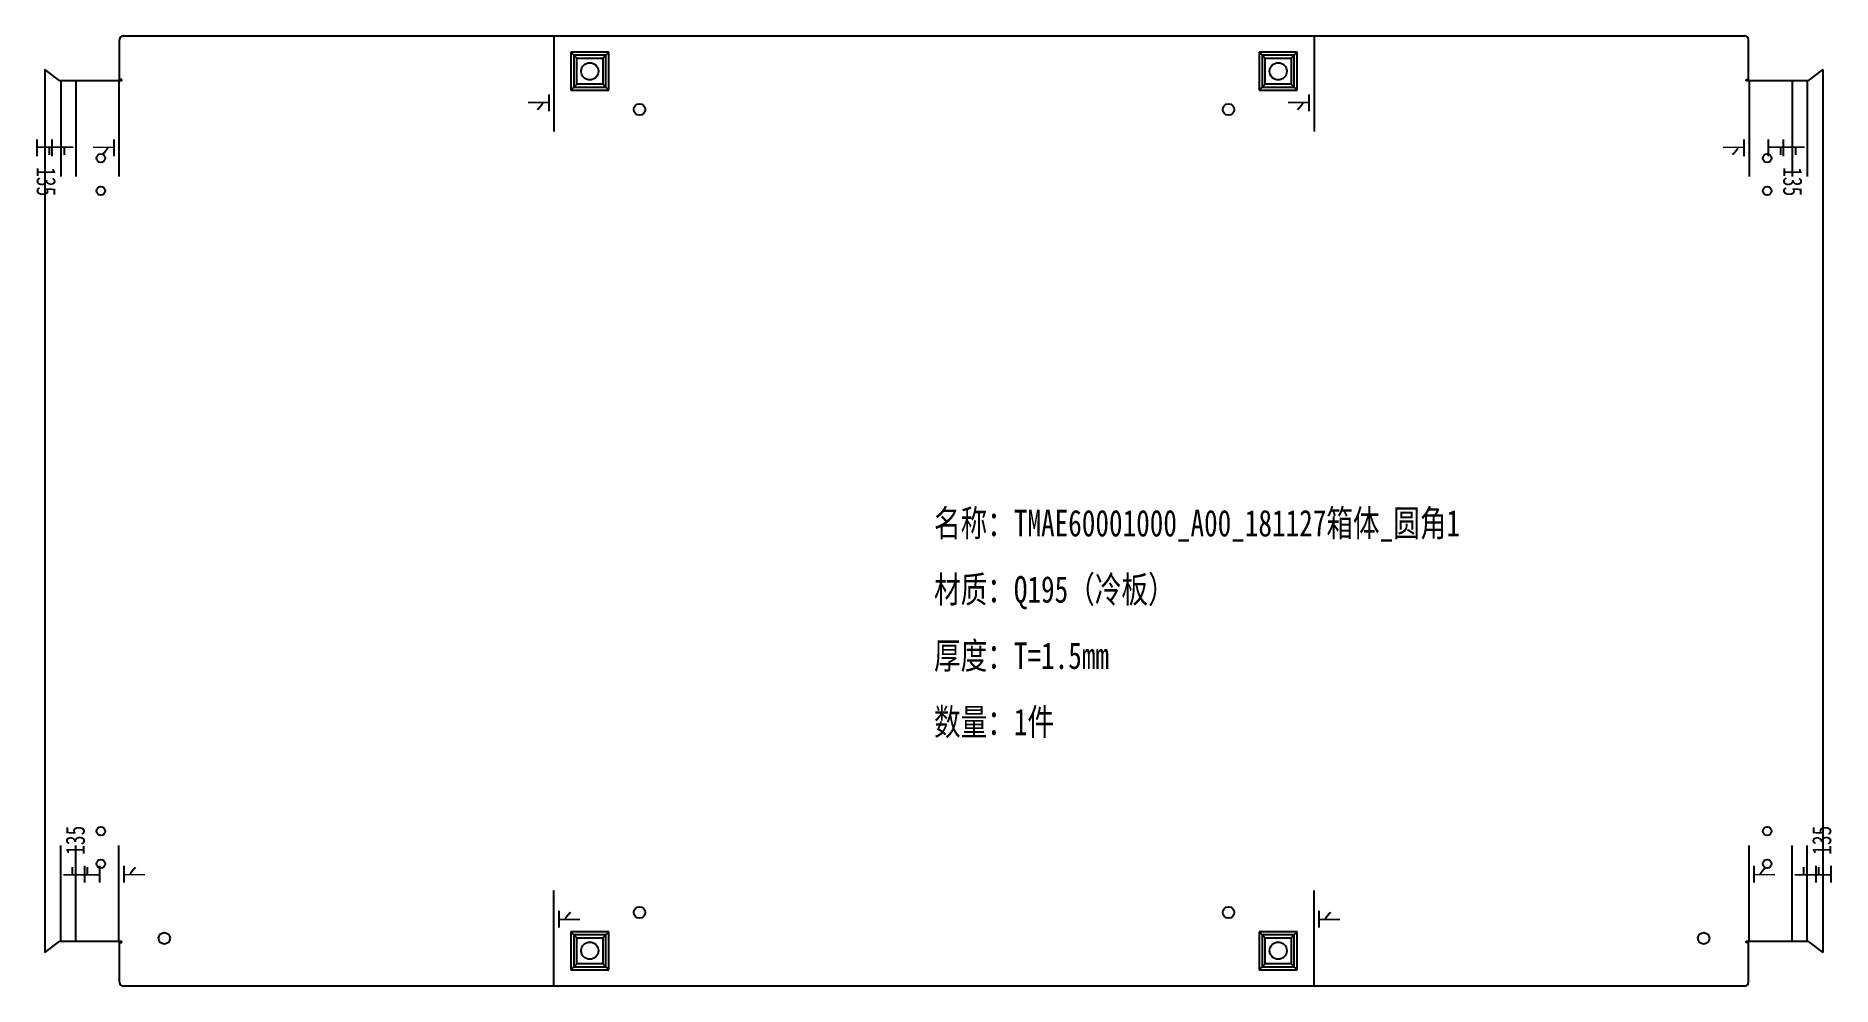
# Model space of a CAD drawing. Header units: millimetres. Extents: x 1030 to 1970, y 501 to 998.
import ezdxf

# ---------------------------------------------------------------- set-up
doc = ezdxf.new("R2010")
doc.units = ezdxf.units.MM
for name, color, linetype in [('折弯打标上', 96, 'Continuous'), ('折弯打标下', 150, 'Continuous'), ('折弯注释', 2, 'Continuous'), ('零件信息', 1, 'Continuous')]:
    doc.layers.add(name, color=color, linetype=linetype)
doc.styles.add('SLDTEXTSTYLE0', font='HYSWLONGFANGSONG.TTF', dxfattribs={"bigfont": 'bigfont'})

# ---------------------------------------------------------------- blocks, each defined once
blk = doc.blocks.new('SW_NOTE_0')
at = {"layer": '零件信息', "color": 0, "char_height": 13.925, "attachment_point": 1, "style": 'SLDTEXTSTYLE0'}
for s, insert in [('\\M+196BC\\M+18FCC\\M+18146TMAE60001000_A00_181127\\M+194A0\\M+191CC_圆\\M+18A701', (0, 17.95)), ('\\M+18DDE质\\M+18146Q195\\M+18169\\M+197E2\\M+194C2\\M+1816A', (0, -16.71)), ('\\M+18CFA\\M+19378\\M+18146T=1.5mm', (0, -51.37)), ('\\M+19094\\M+197CA\\M+181461\\M+18C8F', (0, -86.02))]:
    blk.add_mtext(s, dxfattribs=dict(at, insert=insert))

msp = doc.modelspace()

# ---------------------------------------------------------------- linework, layer by layer
at = {"color": 7, "linetype": 'Continuous', "lineweight": 25}
for p, q in [((1074, 975.75), (1074, 996.5)), ((1076, 998.5), (1924, 998.5)), ((1926, 975.75), (1926, 996.5)), ((1310.06, 989.94), (1310.06, 970.06)), ((1329.94, 989.94), (1310.06, 989.94)), ((1310.06, 989.94), (1311.62, 988.38)), ((1311.62, 988.38), (1311.62, 971.62)), ((1328.38, 988.38), (1311.62, 988.38)), ((1313.19, 986.81), (1311.62, 988.38)), ((1313.19, 986.81), (1326.81, 986.81)), ((1313.19, 973.19), (1313.19, 986.81)), ((1328.38, 988.38), (1326.81, 986.81)), ((1326.81, 986.81), (1326.81, 973.19)), ((1329.94, 989.94), (1328.38, 988.38)), ((1328.38, 971.62), (1328.38, 988.38)), ((1329.94, 970.06), (1329.94, 989.94)), ((1670.06, 989.94), (1670.06, 970.06)), ((1689.94, 989.94), (1670.06, 989.94)), ((1670.06, 989.94), (1671.62, 988.38)), ((1688.38, 988.38), (1671.62, 988.38)), ((1671.62, 988.38), (1671.62, 971.62)), ((1673.19, 986.81), (1671.62, 988.38)), ((1673.19, 986.81), (1686.81, 986.81)), ((1673.19, 973.19), (1673.19, 986.81)), ((1688.38, 988.38), (1686.81, 986.81)), ((1686.81, 986.81), (1686.81, 973.19)), ((1689.94, 989.94), (1688.38, 988.38)), ((1688.38, 971.62), (1688.38, 988.38)), ((1689.94, 970.06), (1689.94, 989.94)), ((1035.08, 981), (1035.08, 519)), ((1042.87, 975), (1035.08, 981)), ((1957.13, 975), (1964.92, 981)), ((1964.92, 519), (1964.92, 981)), ((1075.25, 975), (1042.87, 975)), ((1075.25, 975.75), (1074, 975.75)), ((1075.25, 975), (1075.25, 975.75)), ((1311.62, 971.62), (1310.06, 970.06)), ((1310.06, 970.06), (1329.94, 970.06)), ((1313.19, 973.19), (1311.62, 971.62)), ((1311.62, 971.62), (1328.38, 971.62)), ((1326.81, 973.19), (1313.19, 973.19)), ((1328.38, 971.62), (1326.81, 973.19)), ((1328.38, 971.62), (1329.94, 970.06)), ((1671.62, 971.62), (1670.06, 970.06)), ((1670.06, 970.06), (1689.94, 970.06)), ((1673.19, 973.19), (1671.62, 971.62)), ((1671.62, 971.62), (1688.38, 971.62)), ((1686.81, 973.19), (1673.19, 973.19)), ((1688.38, 971.62), (1686.81, 973.19)), ((1688.38, 971.62), (1689.94, 970.06)), ((1924.75, 975.75), (1926, 975.75)), ((1924.75, 975), (1924.75, 975.75)), ((1957.13, 975), (1924.75, 975)), ((1310.06, 529.94), (1310.06, 510.06)), ((1329.94, 529.94), (1310.06, 529.94)), ((1310.06, 529.94), (1311.62, 528.38)), ((1311.62, 528.38), (1311.62, 511.62)), ((1328.38, 528.38), (1311.62, 528.38)), ((1313.19, 526.81), (1311.62, 528.38)), ((1313.19, 526.81), (1326.81, 526.81)), ((1313.19, 513.19), (1313.19, 526.81)), ((1328.38, 528.38), (1326.81, 526.81)), ((1326.81, 526.81), (1326.81, 513.19)), ((1329.94, 529.94), (1328.38, 528.38)), ((1328.38, 511.62), (1328.38, 528.38)), ((1329.94, 510.06), (1329.94, 529.94)), ((1670.06, 529.94), (1670.06, 510.06)), ((1689.94, 529.94), (1670.06, 529.94)), ((1670.06, 529.94), (1671.62, 528.38)), ((1688.38, 528.38), (1671.62, 528.38)), ((1671.62, 528.38), (1671.62, 511.62)), ((1673.19, 526.81), (1671.62, 528.38)), ((1673.19, 526.81), (1686.81, 526.81)), ((1673.19, 513.19), (1673.19, 526.81)), ((1688.38, 528.38), (1686.81, 526.81)), ((1686.81, 526.81), (1686.81, 513.19)), ((1689.94, 529.94), (1688.38, 528.38)), ((1688.38, 511.62), (1688.38, 528.38)), ((1689.94, 510.06), (1689.94, 529.94)), ((1035.08, 519), (1042.87, 525)), ((1042.87, 525), (1075.25, 525)), ((1074, 503.5), (1074, 524.25)), ((1074, 524.25), (1075.25, 524.25)), ((1075.25, 524.25), (1075.25, 525)), ((1924.75, 525), (1957.13, 525)), ((1924.75, 524.25), (1924.75, 525)), ((1926, 524.25), (1924.75, 524.25)), ((1926, 503.5), (1926, 524.25)), ((1964.92, 519), (1957.13, 525)), ((1311.62, 511.62), (1310.06, 510.06)), ((1310.06, 510.06), (1329.94, 510.06)), ((1313.19, 513.19), (1311.62, 511.62)), ((1311.62, 511.62), (1328.38, 511.62)), ((1326.81, 513.19), (1313.19, 513.19)), ((1328.38, 511.62), (1326.81, 513.19)), ((1328.38, 511.62), (1329.94, 510.06)), ((1671.62, 511.62), (1670.06, 510.06)), ((1670.06, 510.06), (1689.94, 510.06)), ((1673.19, 513.19), (1671.62, 511.62)), ((1671.62, 511.62), (1688.38, 511.62)), ((1686.81, 513.19), (1673.19, 513.19)), ((1688.38, 511.62), (1686.81, 513.19)), ((1688.38, 511.62), (1689.94, 510.06)), ((1924, 501.5), (1076, 501.5))]:
    msp.add_line(p, q, dxfattribs=at)
for centre, radius in [((1320, 980), 4.5), ((1680, 980), 4.5), ((1346, 960), 3), ((1654, 960), 3), ((1064.25, 934.5), 2.25), ((1935.75, 934.5), 2.25), ((1064.25, 917.5), 2.25), ((1935.75, 917.5), 2.25), ((1064.25, 582.5), 2.25), ((1935.75, 582.5), 2.25), ((1064.25, 565.5), 2.25), ((1935.75, 565.5), 2.25), ((1346, 540), 3), ((1654, 540), 3), ((1097.5, 526.5), 3), ((1902.5, 526.5), 3), ((1320, 520), 4.5), ((1680, 520), 4.5)]:
    msp.add_circle(centre, radius, dxfattribs=at)
for centre, start, end in [((1076, 996.5), 90, 180), ((1924, 996.5), 0, 90), ((1076, 503.5), 180, 270), ((1924, 503.5), 270, 0)]:
    msp.add_arc(centre, 2, start, end, dxfattribs=at)
at = {"layer": '折弯打标上'}
for p, q in [((1301.25, 998.5), (1301.25, 948.5)), ((1698.75, 998.5), (1698.75, 948.5)), ((1073.75, 975), (1073.75, 925)), ((1926.25, 975), (1926.25, 925)), ((1073.75, 525), (1073.75, 575)), ((1926.25, 525), (1926.25, 575)), ((1301.25, 501.5), (1301.25, 551.5)), ((1698.75, 501.5), (1698.75, 551.5))]:
    msp.add_line(p, q, dxfattribs=at)
at = {"layer": '折弯打标下'}
for p, q in [((1043.35, 975), (1043.35, 925)), ((1051.25, 975), (1051.25, 925)), ((1948.75, 975), (1948.75, 925)), ((1956.65, 975), (1956.65, 925)), ((1043.35, 525), (1043.35, 575)), ((1051.25, 525), (1051.25, 575)), ((1948.75, 525), (1948.75, 575)), ((1956.65, 525), (1956.65, 575))]:
    msp.add_line(p, q, dxfattribs=at)

# ---------------------------------------------------------------- block references
at = {"layer": '零件信息'}
msp.add_blockref('SW_NOTE_0', (1500, 732.67), dxfattribs=at)

# ---------------------------------------------------------------- texts
at = {"layer": '折弯注释', "char_height": 10, "attachment_point": 1, "style": 'SLDTEXTSTYLE0'}
for s, insert, rotation in [('\\M+189BA', (1298.7, 968.5), 270), ('\\M+189BA', (1696.2, 968.5), 270), ('\\M+18FE3 135', (1040.8, 945), 270), ('\\M+18FE3', (1048.7, 945), 270), ('\\M+189BA', (1071.2, 945), 270), ('\\M+189BA', (1923.7, 945), 270), ('\\M+18FE3', (1946.2, 945), 270), ('\\M+18FE3 135', (1954.1, 945), 270), ('\\M+18FE3 135', (1045.9, 555), 90), ('\\M+18FE3 135', (1959.2, 555), 90), ('\\M+18FE3', (1053.8, 555), 90), ('\\M+189BA', (1076.3, 555), 90), ('\\M+189BA', (1928.8, 555), 90), ('\\M+18FE3', (1951.3, 555), 90), ('\\M+189BA', (1303.8, 531.5), 90), ('\\M+189BA', (1701.3, 531.5), 90)]:
    msp.add_mtext(s, dxfattribs=dict(at, insert=insert, rotation=rotation))

doc.saveas('drawing.dxf')
